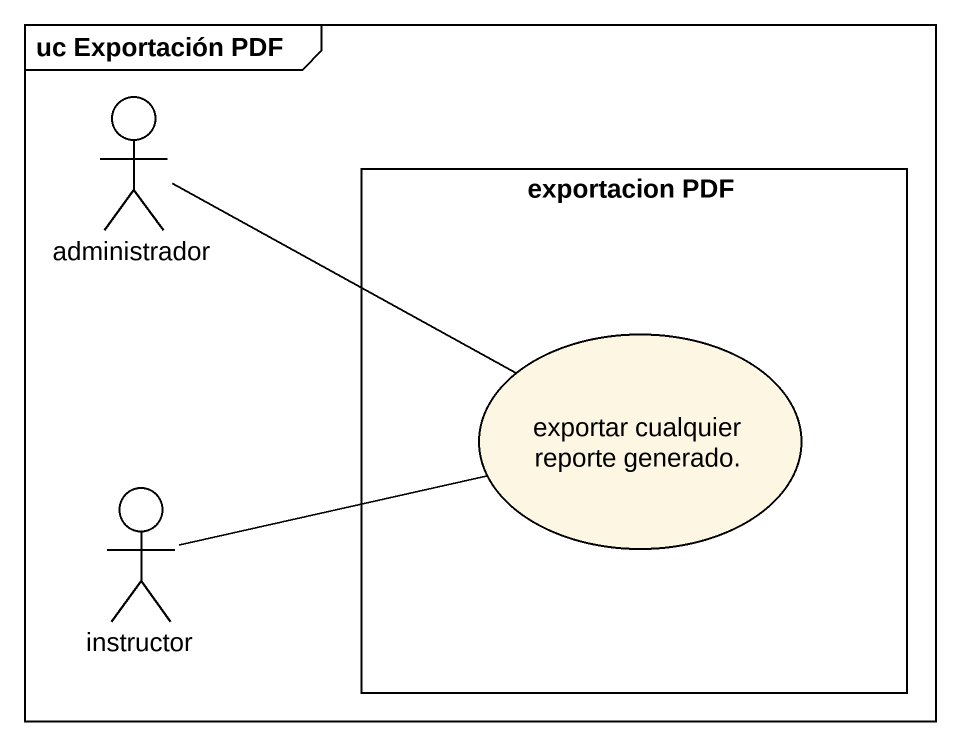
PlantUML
@startuml
mainframe uc Exportación PDF
actor administrador
rectangle "exportacion PDF" as exportacion_PDF {
  usecase "exportar cualquier reporte generado." as exportar_cualquier_reporte
}
actor instructor
administrador -right- exportar_cualquier_reporte
instructor -right- exportar_cualquier_reporte
@enduml
